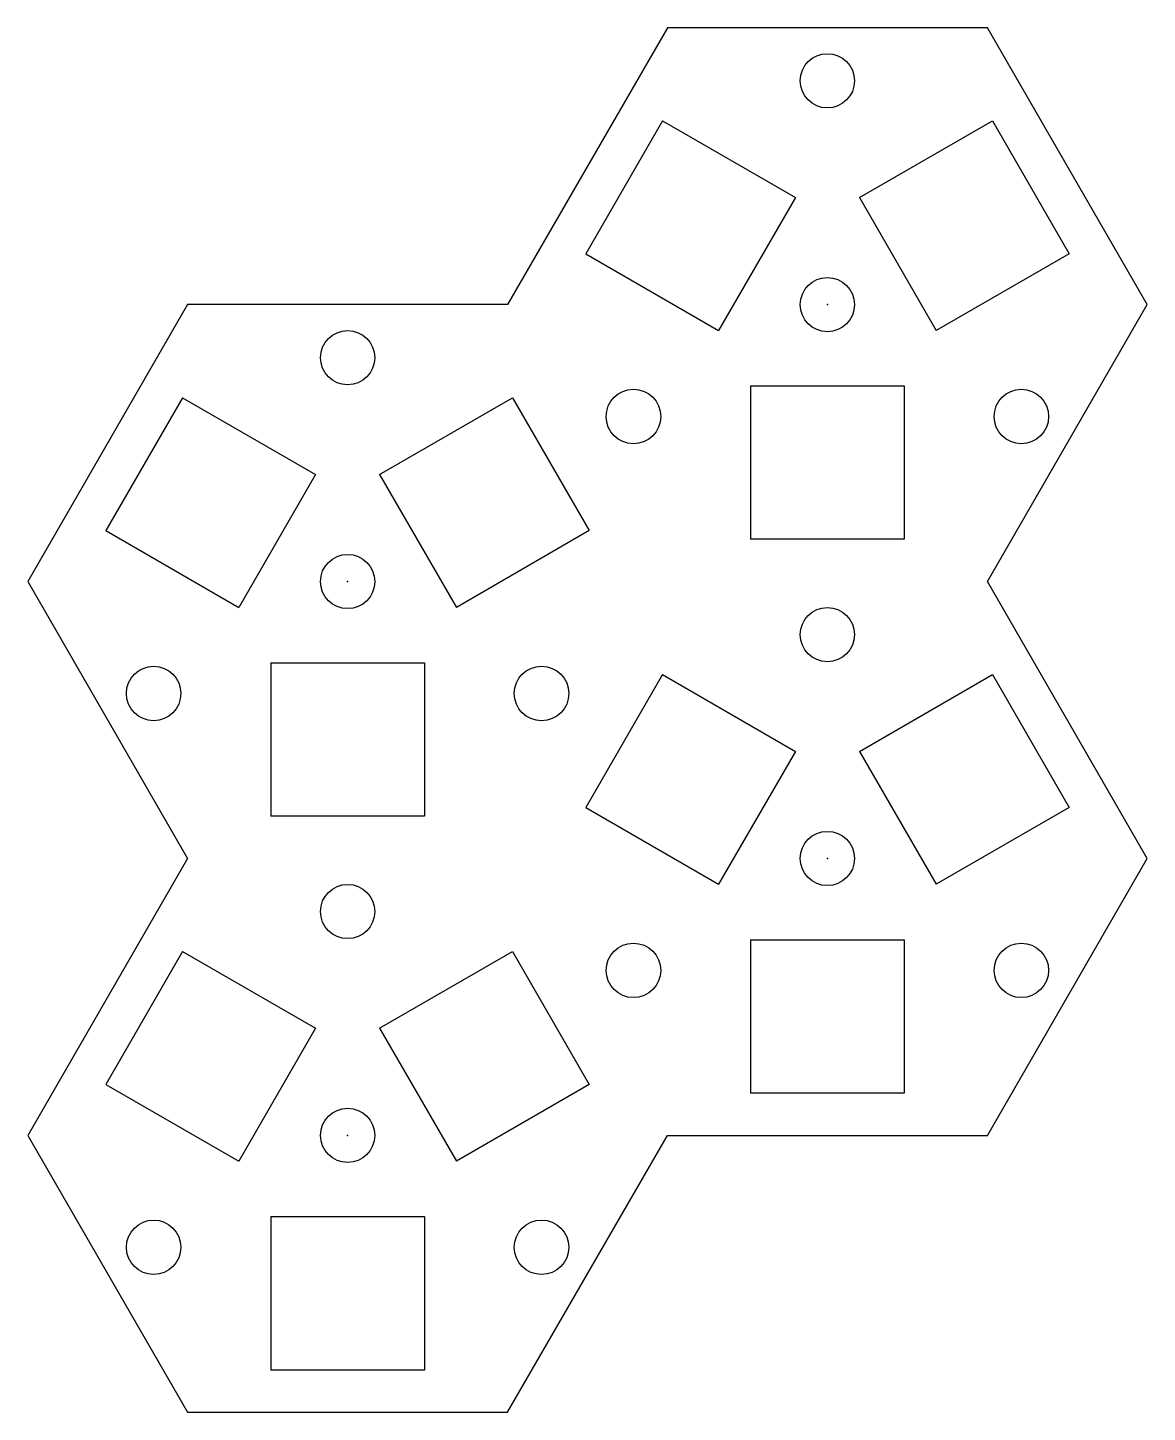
# Model space of a CAD drawing. Header units: centimetres. Extents: x -2.5 to 6.3, y -6.5 to 4.3.
import ezdxf

# ---------------------------------------------------------------- set-up
doc = ezdxf.new("R2010")
doc.units = ezdxf.units.CM
doc.header["$MEASUREMENT"] = 0
doc.layers.add('TopBottomPlate4x4 v3_Sketch1', color=7, linetype='Continuous')

msp = doc.modelspace()

# ---------------------------------------------------------------- linework, layer by layer
at = {"layer": 'TopBottomPlate4x4 v3_Sketch1'}
for p, q in [((2.5, 4.33), (1.25, 2.165)), ((5, 4.33), (2.5, 4.33)), ((6.25, 2.165), (5, 4.33)), ((2.461, 3.602), (1.861, 2.563)), ((2.461, 3.602), (3.5, 3.002)), ((4, 3.002), (5.039, 3.602)), ((5.039, 3.602), (5.639, 2.563)), ((3.5, 3.002), (2.9, 1.963)), ((4, 3.002), (4.6, 1.963)), ((1.861, 2.563), (2.9, 1.963)), ((5.639, 2.563), (4.6, 1.963)), ((-1.25, 2.165), (-2.5, 0)), ((1.25, 2.165), (-1.25, 2.165)), ((5, 0), (6.25, 2.165)), ((3.15, 1.53), (3.15, 0.33)), ((3.15, 1.53), (4.35, 1.53)), ((4.35, 1.53), (4.35, 0.33)), ((-1.289, 1.437), (-1.889, 0.398)), ((-1.289, 1.437), (-0.25, 0.837)), ((0.25, 0.837), (1.289, 1.437)), ((1.289, 1.437), (1.889, 0.398)), ((-0.25, 0.837), (-0.85, -0.202)), ((0.25, 0.837), (0.85, -0.202)), ((-1.889, 0.398), (-0.85, -0.202)), ((1.889, 0.398), (0.85, -0.202)), ((4.35, 0.33), (3.15, 0.33)), ((-2.5, 0), (-1.25, -2.165)), ((6.25, -2.165), (5, 0)), ((-0.6, -0.635), (0.6, -0.635)), ((-0.6, -0.635), (-0.6, -1.835)), ((0.6, -0.635), (0.6, -1.835)), ((2.461, -0.728), (1.861, -1.767)), ((2.461, -0.728), (3.5, -1.328)), ((4, -1.328), (5.039, -0.728)), ((5.039, -0.728), (5.639, -1.767)), ((3.5, -1.328), (2.9, -2.367)), ((4, -1.328), (4.6, -2.367)), ((0.6, -1.835), (-0.6, -1.835)), ((1.861, -1.767), (2.9, -2.367)), ((5.639, -1.767), (4.6, -2.367)), ((-1.25, -2.165), (-2.5, -4.33)), ((5, -4.33), (6.25, -2.165)), ((3.15, -2.8), (3.15, -4)), ((3.15, -2.8), (4.35, -2.8)), ((4.35, -2.8), (4.35, -4)), ((-1.289, -2.893), (-1.889, -3.932)), ((-1.289, -2.893), (-0.25, -3.493)), ((0.25, -3.493), (1.289, -2.893)), ((1.289, -2.893), (1.889, -3.932)), ((-0.25, -3.493), (-0.85, -4.532)), ((0.25, -3.493), (0.85, -4.532)), ((-1.889, -3.932), (-0.85, -4.532)), ((1.889, -3.932), (0.85, -4.532)), ((4.35, -4), (3.15, -4)), ((-2.5, -4.33), (-1.25, -6.495)), ((1.25, -6.495), (2.5, -4.33)), ((2.5, -4.33), (5, -4.33)), ((-0.6, -4.965), (-0.6, -6.165)), ((-0.6, -4.965), (0.6, -4.965)), ((0.6, -4.965), (0.6, -6.165)), ((0.6, -6.165), (-0.6, -6.165)), ((-1.25, -6.495), (1.25, -6.495))]:
    msp.add_line(p, q, dxfattribs=at)
for centre, radius in [((3.75, 3.915), 0.212), ((3.75, 2.165), 0.212), ((0, 1.75), 0.212), ((2.234, 1.29), 0.213), ((5.266, 1.29), 0.213), ((0, 0), 0.212), ((3.75, -0.415), 0.212), ((-1.516, -0.875), 0.213), ((1.516, -0.875), 0.213), ((3.75, -2.165), 0.212), ((0, -2.58), 0.212), ((2.234, -3.04), 0.213), ((5.266, -3.04), 0.213), ((0, -4.33), 0.212), ((-1.516, -5.205), 0.213), ((1.516, -5.205), 0.213)]:
    msp.add_circle(centre, radius, dxfattribs=at)
for p in [(3.75, 2.165), (3.75, 2.165), (3.75, 2.165), (0, 0), (0, 0), (0, 0), (3.75, -2.165), (3.75, -2.165), (3.75, -2.165), (0, -4.33), (0, -4.33), (0, -4.33)]:
    msp.add_point(p, dxfattribs=at)

doc.saveas('drawing.dxf')
